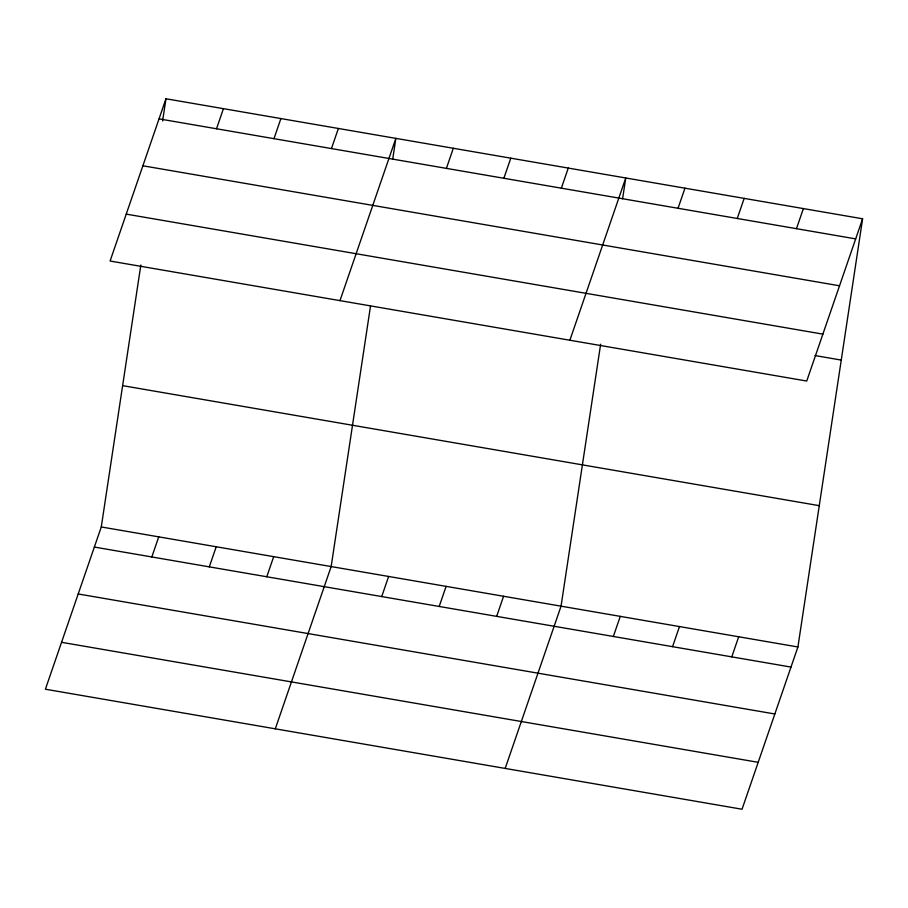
<?xml version="1.0" encoding="UTF-8"?>
<svg xmlns="http://www.w3.org/2000/svg" width="908" height="908" viewBox="0 0 908 908"><rect width="100%" height="100%" fill="white"/><g stroke="black" fill="none" stroke-linecap="round" stroke-linejoin="round"><path stroke-width="1.36" d="M862.6 218.783L806.724 381.042L110.084 261.027L165.96 98.768L862.6 218.783L797.916 646.973L742.04 809.232L45.4 689.217L101.276 526.958L140.842 265.022M162.611 120.934L165.96 98.768M370.521 306.019L331.159 566.558L275.294 728.829M392.71 159.15L395.854 138.368L339.978 300.627M600.631 344.234L561.053 606.169L505.177 768.429M622.604 198.75L625.748 177.968L569.872 340.239M216.513 128.766L223.436 108.665M273.989 138.663L280.901 118.562M151.829 556.956L158.741 536.855M331.454 148.572L338.378 128.471M209.294 566.864L216.218 546.764M266.77 576.762L273.694 556.661M446.407 168.366L453.319 148.265M503.872 178.274L510.795 158.174M381.712 596.567L388.635 576.466M561.348 188.172L568.272 168.071M439.188 606.465L446.112 586.364M496.665 616.362L503.577 596.261M678.038 208.273L684.961 188.172M737.251 218.476L744.174 198.375M613.343 636.474L620.266 616.373M796.464 228.68L803.387 208.579M672.567 646.666L679.479 626.565M731.78 656.87L738.692 636.769M159.036 118.869L855.677 238.883M142.885 165.778L839.525 285.793M126.246 214.118L822.886 334.133M815.089 355.573L841.251 360.079M122.614 385.65L819.254 505.665M101.276 526.958L797.916 646.973M94.353 547.059L790.993 667.074M78.202 593.968L774.842 713.983M61.551 642.308L758.191 762.323"/></g></svg>
